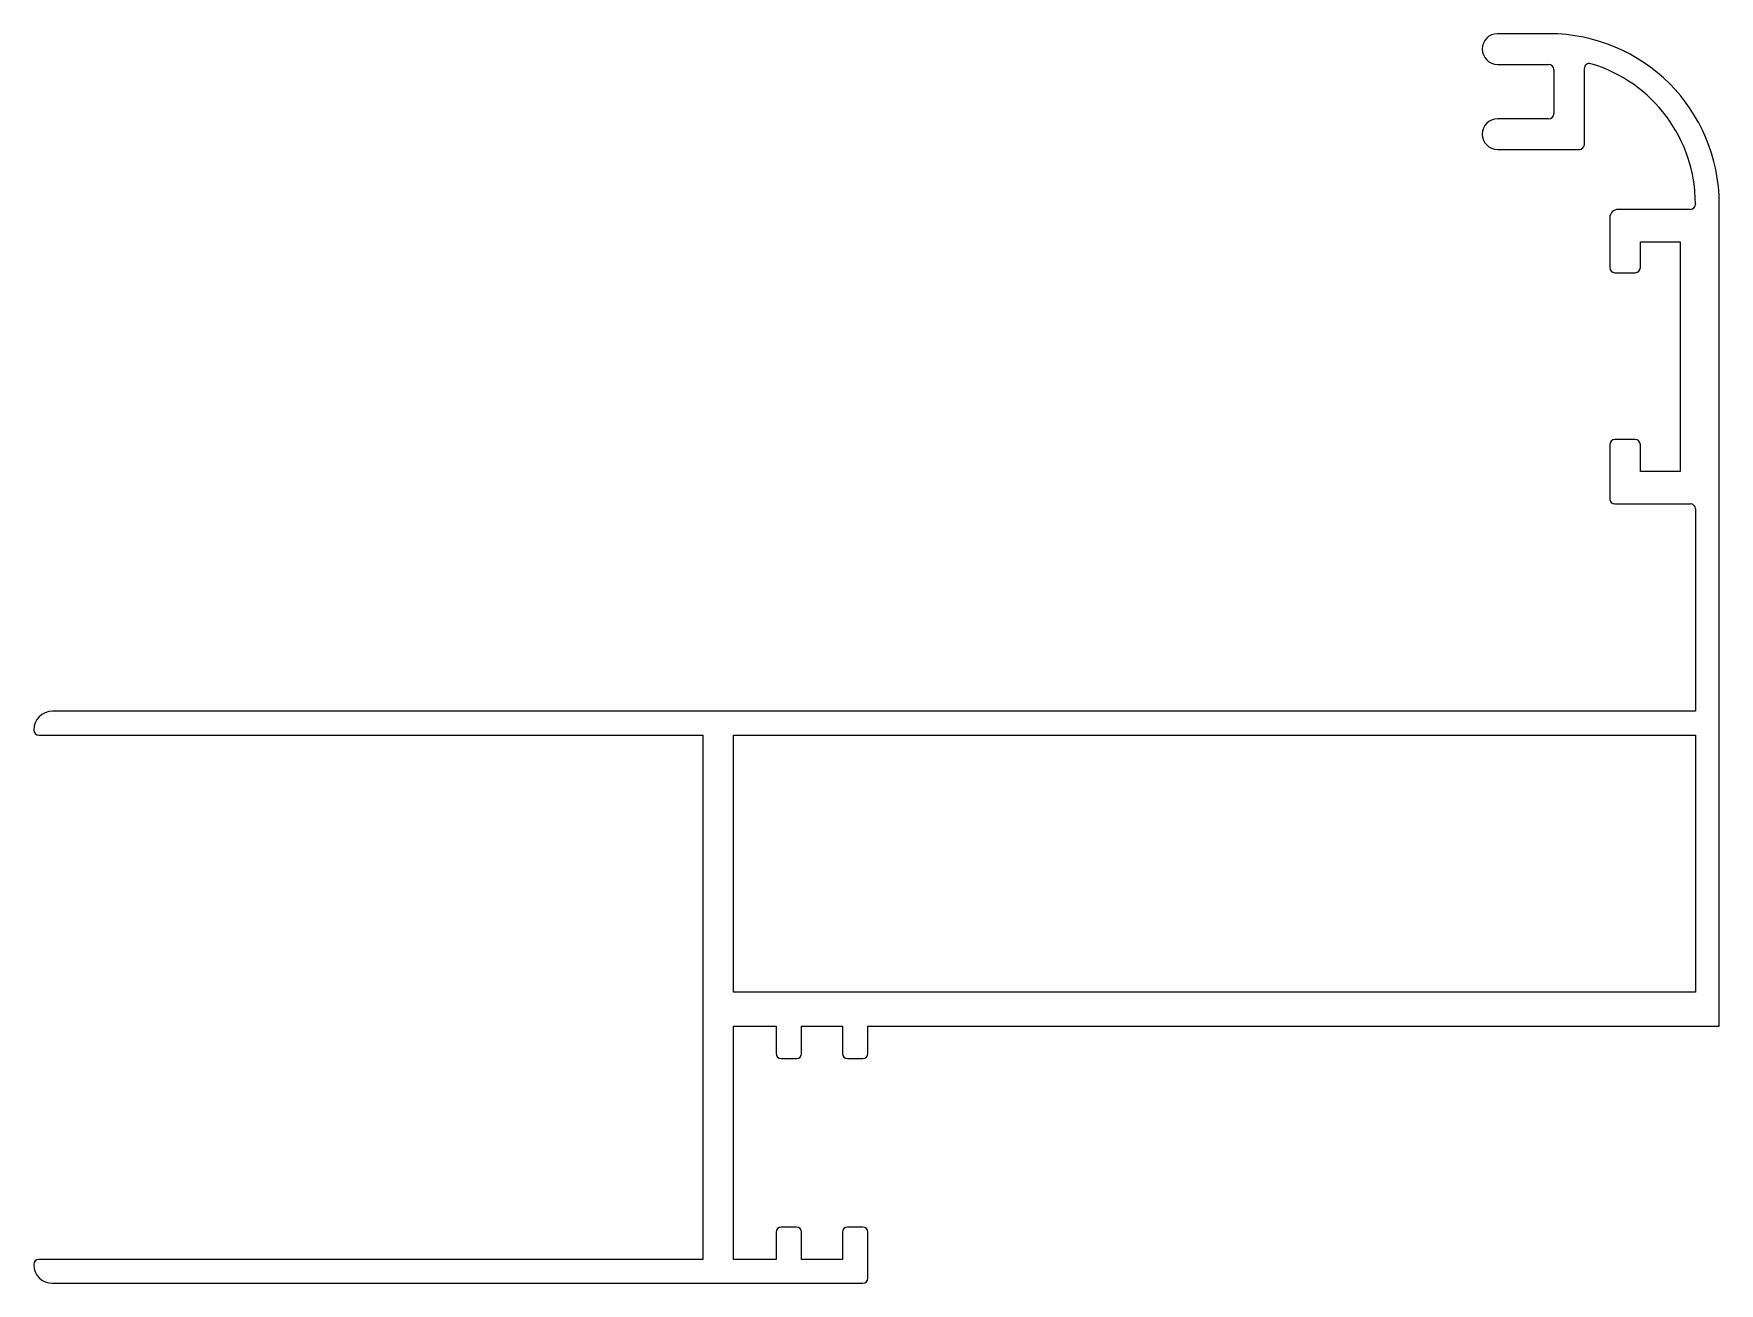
# Model space of a CAD drawing. Extents: x 3187.6 to 3286.6, y 1695.4 to 1768.8.
import ezdxf

# ---------------------------------------------------------------- set-up
doc = ezdxf.new("R2010")
doc.units = 0
doc.layers.get('0').update_dxf_attribs({"linetype": 'CONTINUOUS'})

msp = doc.modelspace()

# ---------------------------------------------------------------- linework, layer by layer
for p, q in [((3276.57, 1768.803), (3273.547, 1768.803)), ((3273.547, 1767.003), (3276.547, 1767.003)), ((3276.847, 1766.703), (3276.847, 1764.103)), ((3278.647, 1762.303), (3278.647, 1766.755)), ((3276.547, 1763.803), (3273.547, 1763.803)), ((3273.547, 1762.003), (3278.347, 1762.003)), ((3284.87, 1758.486), (3280.635, 1758.486)), ((3285.17, 1758.803), (3285.17, 1758.786)), ((3286.57, 1710.503), (3286.57, 1758.803)), ((3280.135, 1757.986), (3280.135, 1755.063)), ((3281.935, 1755.063), (3281.935, 1756.586)), ((3281.935, 1756.586), (3284.27, 1756.586)), ((3284.27, 1756.586), (3284.27, 1743.086)), ((3280.435, 1754.763), (3281.635, 1754.763)), ((3280.135, 1744.663), (3280.135, 1741.486)), ((3281.635, 1744.963), (3280.435, 1744.963)), ((3281.935, 1743.086), (3281.935, 1744.663)), ((3284.27, 1743.086), (3281.935, 1743.086)), ((3280.435, 1741.186), (3284.87, 1741.186)), ((3285.17, 1740.886), (3285.17, 1729.003)), ((3285.17, 1729.003), (3188.67, 1729.003)), ((3187.87, 1727.603), (3226.87, 1727.603)), ((3226.87, 1727.603), (3226.87, 1696.803)), ((3228.67, 1727.603), (3285.17, 1727.603)), ((3228.67, 1712.503), (3228.67, 1727.603)), ((3285.17, 1727.603), (3285.17, 1712.503)), ((3285.17, 1712.503), (3228.67, 1712.503)), ((3228.67, 1696.803), (3228.67, 1710.503)), ((3228.67, 1710.503), (3231.17, 1710.503)), ((3231.17, 1710.503), (3231.17, 1708.903)), ((3232.67, 1708.903), (3232.67, 1710.503)), ((3232.67, 1710.503), (3235.069, 1710.503)), ((3235.069, 1710.503), (3235.069, 1708.903)), ((3236.569, 1710.503), (3286.57, 1710.503)), ((3236.569, 1708.903), (3236.569, 1710.503)), ((3231.47, 1708.603), (3232.37, 1708.603)), ((3235.369, 1708.603), (3236.269, 1708.603)), ((3231.17, 1698.403), (3231.17, 1696.803)), ((3232.37, 1698.703), (3231.47, 1698.703)), ((3232.67, 1696.803), (3232.67, 1698.403)), ((3235.069, 1698.403), (3235.069, 1696.803)), ((3236.269, 1698.703), (3235.369, 1698.703)), ((3236.569, 1695.703), (3236.569, 1698.403)), ((3226.87, 1696.803), (3187.87, 1696.803)), ((3231.17, 1696.803), (3228.67, 1696.803)), ((3235.069, 1696.803), (3232.67, 1696.803)), ((3188.67, 1695.403), (3236.269, 1695.403))]:
    msp.add_line(p, q)
for centre, radius, start, end in [((3273.547, 1767.903), 0.9, 90, 180), ((3276.57, 1758.803), 10, 0, 90), ((3273.547, 1767.903), 0.9, 180, 270), ((3276.547, 1766.703), 0.3, 0, 90), ((3278.947, 1766.755), 0.3, 73.3571, 180), ((3276.57, 1758.803), 8.6, 0, 73.3571), ((3273.547, 1762.903), 0.9, 90, 180), ((3276.547, 1764.103), 0.3, 270, 360), ((3273.547, 1762.903), 0.9, 180, 270), ((3278.347, 1762.303), 0.3, 270, 360), ((3280.635, 1757.986), 0.5, 90, 180), ((3284.87, 1758.786), 0.3, 270, 360), ((3280.435, 1755.063), 0.3, 180, 270), ((3281.635, 1755.063), 0.3, 270, 360), ((3280.435, 1744.663), 0.3, 90, 180), ((3281.635, 1744.663), 0.3, 0, 90), ((3280.435, 1741.486), 0.3, 180, 270), ((3284.87, 1740.886), 0.3, 0, 90), ((3188.67, 1727.903), 1.1, 90, 180), ((3187.87, 1727.903), 0.3, 180, 270), ((3231.47, 1708.903), 0.3, 180, 270), ((3232.37, 1708.903), 0.3, 270, 360), ((3235.369, 1708.903), 0.3, 180, 270), ((3236.269, 1708.903), 0.3, 270, 0), ((3231.47, 1698.403), 0.3, 90, 180), ((3232.37, 1698.403), 0.3, 0, 90), ((3235.369, 1698.403), 0.3, 90, 180), ((3236.269, 1698.403), 0.3, 0, 90), ((3187.87, 1696.503), 0.3, 90, 180), ((3188.67, 1696.503), 1.1, 180, 270), ((3236.269, 1695.703), 0.3, 270, 0)]:
    msp.add_arc(centre, radius, start, end)

doc.saveas('drawing.dxf')
